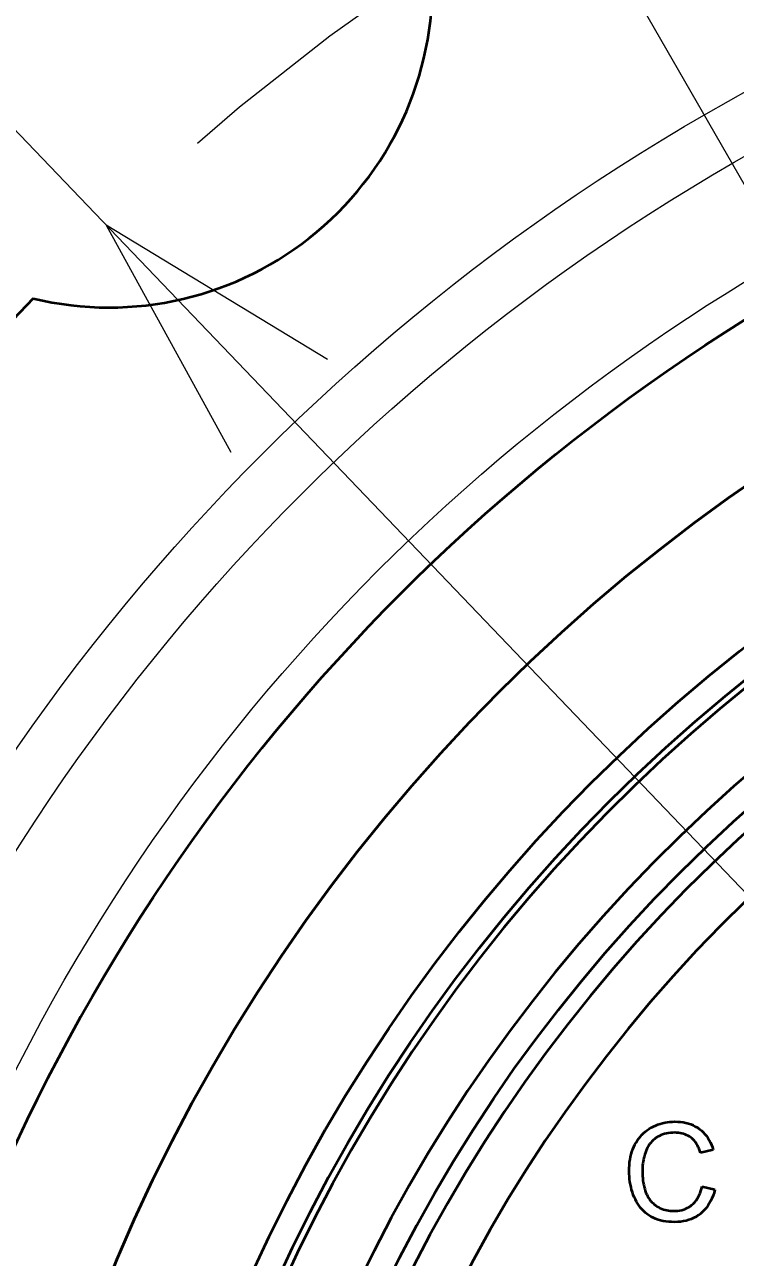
# Model space of a CAD drawing. Extents: x 23 to 472, y 3 to 294.
# Drawn here: x 371.7 to 377.19, y 217.37 to 226.89 of the extents above; entities that cross this region are included whole.
import ezdxf
from ezdxf.enums import TextEntityAlignment as Align

# ---------------------------------------------------------------- set-up
doc = ezdxf.new("R2010")
doc.units = 0
doc.linetypes.add('DASHDOT', pattern=[18.5, 12, -3, 0.5, -3])
doc.layers.get('0').update_dxf_attribs({"lineweight": 13})
doc.styles.get("Standard").update_dxf_attribs({"font": 'isocp.shx'})
doc.dimstyles.get("Standard").update_dxf_attribs({"dimtxt": 2.5, "dimasz": 2.5, "dimexe": 1.25, "dimexo": 0.625, "dimtad": 1, "dimcen": 2.5, "dimadec": 0, "dimazin": 0, "dimtfac": 1, "dimtmove": 0, "dimatfit": 0, "dimfxl": 0, "dimarcsym": 0})

# ---------------------------------------------------------------- blocks, each defined once
blk = doc.blocks.new('*D')
at = {"color": 7, "lineweight": 13}
for p, q in [((369.2633, 239.5531), (395.349, 194.2124)), ((363.2339, 234.8367), (397.923, 198.6215))]:
    blk.add_line(p, q, dxfattribs=at)
at = {"color": 34, "lineweight": 13, "ltscale": 0.415699}
blk.add_line((121.0279, 197.0113), (121.0279, 180.3834), dxfattribs=at)
at = {"color": 34, "lineweight": 13, "ltscale": 0.421525}
blk.add_line((278.4006, 197.0113), (278.4006, 180.1503), dxfattribs=at)
at = {"color": 34, "lineweight": 13}
for p, q in [((45.7156, 194.0736), (45.7156, 169.4602)), ((353.9414, 194.0736), (353.9414, 169.4602)), ((45.7156, 182.3834), (121.0279, 182.3834)), ((278.4006, 182.1503), (353.9414, 182.1503)), ((45.7156, 171.4602), (353.9414, 171.4602))]:
    blk.add_line(p, q, dxfattribs=at)
at = {"color": 34, "lineweight": 13, "ltscale": 0.342256}
blk.add_line((45.7156, 194.0736), (45.7156, 180.3834), dxfattribs=at)
at = {"color": 34, "lineweight": 13, "ltscale": 0.348082}
blk.add_line((353.9414, 194.0736), (353.9414, 180.1503), dxfattribs=at)
at = {"color": 7, "lineweight": 13}
for points in [[(376.3151, 228.3342), (374.903, 229.7505), (375.4177, 227.8179)], [(374.0392, 224.3044), (372.3291, 225.3414), (373.2916, 223.5883)], [(396.2128, 199.6586), (397.923, 198.6215), (396.9605, 200.3747)], [(393.937, 195.6288), (395.349, 194.2124), (394.8343, 196.145)]]:
    blk.add_lwpolyline(points, dxfattribs=at)
at = {"color": 34, "lineweight": 13}
for points in [[(47.6474, 182.901), (45.7156, 182.3834), (47.6474, 181.8658)], [(119.0961, 181.8658), (121.0279, 182.3834), (119.0961, 182.901)], [(280.3324, 182.668), (278.4006, 182.1503), (280.3324, 181.6327)], [(352.0096, 181.6327), (353.9414, 182.1503), (352.0096, 182.668)], [(47.6474, 171.9778), (45.7156, 171.4602), (47.6474, 170.9425)], [(352.0096, 170.9425), (353.9414, 171.4602), (352.0096, 171.9778)]]:
    blk.add_lwpolyline(points, dxfattribs=at)
at = {"color": 7, "lineweight": 13}
for s, rotation, p, p2 in [('%%c', 299.91295, (370.1301, 240.0518), (371.3768, 237.8848)), ('82', 299.91295, (371.8755, 237.0181), (374.0621, 233.2175)), ('%%c', 313.76692, (363.9561, 235.5285), (365.6854, 233.7231)), ('74', 313.76692, (366.3771, 233.0009), (369.4101, 229.8344))]:
    blk.add_text(s, height=2.5, rotation=rotation, dxfattribs=at).set_placement(p, p2, align=Align.FIT)
at = {"color": 34, "lineweight": 13}
for s, height, p, p2 in [('/[6.3]', 3.5, (93.5334, 183.3834), (107.9059, 183.3834)), ('/[6.3]', 3.5, (326.3327, 183.1503), (340.7051, 183.1503)), ('155', 3.5, (74.21, 183.3834), (83.768, 183.3834)), ('155', 3.5, (307.0093, 183.1503), (316.5672, 183.1503)), ('%%p50', 2.45, (85.868, 183.9084), (92.5334, 183.9084)), ('%%p50', 2.45, (318.6672, 183.6753), (325.3327, 183.6753)), ('"L"', 3.5, (194.4405, 172.4602), (202.0312, 172.4602)), ('%%p50', 2.45, (204.1312, 172.9852), (210.7966, 172.9852))]:
    blk.add_text(s, height=height, dxfattribs=at).set_placement(p, p2, align=Align.FIT)
blk = doc.blocks.new('BLOCK4539')
at = {"color": 7, "lineweight": 35, "ltscale": 0.00092629}
blk.add_line((-17.231, 12.742), (-17.2, 12.762), dxfattribs=at)
at = {"color": 7, "lineweight": 35, "ltscale": 0.000935946}
blk.add_line((-17.2, 12.762), (-17.168, 12.781), dxfattribs=at)
at = {"color": 7, "lineweight": 35, "ltscale": 0.000938892}
blk.add_line((-17.168, 12.781), (-17.134, 12.798), dxfattribs=at)
at = {"color": 7, "lineweight": 35, "ltscale": 0.000934042}
blk.add_line((-17.134, 12.798), (-17.1, 12.814), dxfattribs=at)
at = {"color": 7, "lineweight": 35, "ltscale": 0.000932038}
blk.add_line((-17.1, 12.814), (-17.066, 12.827), dxfattribs=at)
at = {"color": 7, "lineweight": 35, "ltscale": 0.000931876}
blk.add_line((-17.066, 12.827), (-17.03, 12.839), dxfattribs=at)
at = {"color": 7, "lineweight": 35, "ltscale": 0.000934825}
blk.add_line((-17.03, 12.839), (-16.994, 12.849), dxfattribs=at)
at = {"color": 7, "lineweight": 35, "ltscale": 0.000940158}
blk.add_line((-16.994, 12.849), (-16.957, 12.857), dxfattribs=at)
at = {"color": 7, "lineweight": 35, "ltscale": 0.000947521}
blk.add_line((-16.957, 12.857), (-16.92, 12.864), dxfattribs=at)
at = {"color": 7, "lineweight": 35, "ltscale": 0.000957725}
blk.add_line((-16.92, 12.864), (-16.882, 12.868), dxfattribs=at)
at = {"color": 7, "lineweight": 35, "ltscale": 0.000969805}
blk.add_line((-16.882, 12.868), (-16.843, 12.871), dxfattribs=at)
at = {"color": 7, "lineweight": 35, "ltscale": 0.000984432}
blk.add_line((-16.843, 12.871), (-16.804, 12.872), dxfattribs=at)
at = {"color": 7, "lineweight": 35, "ltscale": 0.001108}
blk.add_line((-16.804, 12.872), (-16.76, 12.871), dxfattribs=at)
at = {"color": 7, "lineweight": 35, "ltscale": 0.001075}
blk.add_line((-16.76, 12.871), (-16.717, 12.867), dxfattribs=at)
at = {"color": 7, "lineweight": 35, "ltscale": 0.001046}
blk.add_line((-16.717, 12.867), (-16.675, 12.862), dxfattribs=at)
at = {"color": 7, "lineweight": 35, "ltscale": 0.00102}
for p, q in [((-16.675, 12.862), (-16.635, 12.853)), ((-17.48, 12.367), (-17.468, 12.406))]:
    blk.add_line(p, q, dxfattribs=at)
at = {"color": 7, "lineweight": 35, "ltscale": 0.000998258}
blk.add_line((-16.635, 12.853), (-16.597, 12.843), dxfattribs=at)
at = {"color": 7, "lineweight": 35, "ltscale": 0.000980478}
blk.add_line((-16.597, 12.843), (-16.56, 12.831), dxfattribs=at)
at = {"color": 7, "lineweight": 35, "ltscale": 0.000967677}
blk.add_line((-16.56, 12.831), (-16.524, 12.816), dxfattribs=at)
at = {"color": 7, "lineweight": 35, "ltscale": 0.000958446}
blk.add_line((-16.524, 12.816), (-16.49, 12.798), dxfattribs=at)
at = {"color": 7, "lineweight": 35, "ltscale": 0.000954551}
blk.add_line((-16.49, 12.798), (-16.457, 12.779), dxfattribs=at)
at = {"color": 7, "lineweight": 35, "ltscale": 0.00095564}
blk.add_line((-16.457, 12.779), (-16.425, 12.757), dxfattribs=at)
at = {"color": 7, "lineweight": 35, "ltscale": 0.000953932}
blk.add_line((-17.404, 12.55), (-17.384, 12.583), dxfattribs=at)
at = {"color": 7, "lineweight": 35, "ltscale": 0.000939322}
blk.add_line((-17.384, 12.583), (-17.362, 12.613), dxfattribs=at)
at = {"color": 7, "lineweight": 35, "ltscale": 0.000929023}
blk.add_line((-17.362, 12.613), (-17.339, 12.642), dxfattribs=at)
at = {"color": 7, "lineweight": 35, "ltscale": 0.000921522}
blk.add_line((-17.339, 12.642), (-17.314, 12.67), dxfattribs=at)
at = {"color": 7, "lineweight": 35, "ltscale": 0.000917437}
blk.add_line((-17.314, 12.67), (-17.288, 12.695), dxfattribs=at)
at = {"color": 7, "lineweight": 35, "ltscale": 0.000916874}
blk.add_line((-17.288, 12.695), (-17.26, 12.719), dxfattribs=at)
at = {"color": 7, "lineweight": 35, "ltscale": 0.000919968}
blk.add_line((-17.26, 12.719), (-17.231, 12.742), dxfattribs=at)
at = {"color": 7, "lineweight": 35, "ltscale": 0.000692712}
blk.add_line((-17.141, 12.584), (-17.161, 12.564), dxfattribs=at)
at = {"color": 7, "lineweight": 35, "ltscale": 0.000698856}
blk.add_line((-17.12, 12.602), (-17.141, 12.584), dxfattribs=at)
at = {"color": 7, "lineweight": 35, "ltscale": 0.000708022}
blk.add_line((-17.097, 12.619), (-17.12, 12.602), dxfattribs=at)
at = {"color": 7, "lineweight": 35, "ltscale": 0.000713196}
blk.add_line((-17.073, 12.635), (-17.097, 12.619), dxfattribs=at)
at = {"color": 7, "lineweight": 35, "ltscale": 0.000715897}
blk.add_line((-17.048, 12.649), (-17.073, 12.635), dxfattribs=at)
at = {"color": 7, "lineweight": 35, "ltscale": 0.000721925}
blk.add_line((-17.022, 12.661), (-17.048, 12.649), dxfattribs=at)
at = {"color": 7, "lineweight": 35, "ltscale": 0.000731556}
blk.add_line((-16.995, 12.672), (-17.022, 12.661), dxfattribs=at)
at = {"color": 7, "lineweight": 35, "ltscale": 0.000744079}
blk.add_line((-16.967, 12.681), (-16.995, 12.672), dxfattribs=at)
at = {"color": 7, "lineweight": 35, "ltscale": 0.000760243}
blk.add_line((-16.937, 12.689), (-16.967, 12.681), dxfattribs=at)
at = {"color": 7, "lineweight": 35, "ltscale": 0.000778832}
blk.add_line((-16.907, 12.695), (-16.937, 12.689), dxfattribs=at)
at = {"color": 7, "lineweight": 35, "ltscale": 0.000800229}
blk.add_line((-16.875, 12.699), (-16.907, 12.695), dxfattribs=at)
at = {"color": 7, "lineweight": 35, "ltscale": 0.0008244}
blk.add_line((-16.842, 12.701), (-16.875, 12.699), dxfattribs=at)
at = {"color": 7, "lineweight": 35, "ltscale": 0.000850549}
blk.add_line((-16.808, 12.702), (-16.842, 12.701), dxfattribs=at)
at = {"color": 7, "lineweight": 35, "ltscale": 0.000739536}
blk.add_line((-16.779, 12.701), (-16.808, 12.702), dxfattribs=at)
at = {"color": 7, "lineweight": 35, "ltscale": 0.000715924}
blk.add_line((-16.75, 12.699), (-16.779, 12.701), dxfattribs=at)
at = {"color": 7, "lineweight": 35, "ltscale": 0.000694441}
blk.add_line((-16.722, 12.695), (-16.75, 12.699), dxfattribs=at)
at = {"color": 7, "lineweight": 35, "ltscale": 0.000675397}
blk.add_line((-16.696, 12.69), (-16.722, 12.695), dxfattribs=at)
at = {"color": 7, "lineweight": 35, "ltscale": 0.000658525}
blk.add_line((-16.67, 12.683), (-16.696, 12.69), dxfattribs=at)
at = {"color": 7, "lineweight": 35, "ltscale": 0.000645019}
blk.add_line((-16.646, 12.675), (-16.67, 12.683), dxfattribs=at)
at = {"color": 7, "lineweight": 35, "ltscale": 0.000633826}
blk.add_line((-16.623, 12.665), (-16.646, 12.675), dxfattribs=at)
at = {"color": 7, "lineweight": 35, "ltscale": 0.000626602}
blk.add_line((-16.6, 12.654), (-16.623, 12.665), dxfattribs=at)
at = {"color": 7, "lineweight": 35, "ltscale": 0.000621594}
blk.add_line((-16.579, 12.641), (-16.6, 12.654), dxfattribs=at)
at = {"color": 7, "lineweight": 35, "ltscale": 0.000620631}
blk.add_line((-16.558, 12.627), (-16.579, 12.641), dxfattribs=at)
at = {"color": 7, "lineweight": 35, "ltscale": 0.000625472}
blk.add_line((-16.539, 12.611), (-16.558, 12.627), dxfattribs=at)
at = {"color": 7, "lineweight": 35, "ltscale": 0.000637288}
blk.add_line((-16.521, 12.594), (-16.539, 12.611), dxfattribs=at)
at = {"color": 7, "lineweight": 35, "ltscale": 0.000653092}
blk.add_line((-16.503, 12.574), (-16.521, 12.594), dxfattribs=at)
at = {"color": 7, "lineweight": 35, "ltscale": 0.000671743}
blk.add_line((-16.487, 12.553), (-16.503, 12.574), dxfattribs=at)
at = {"color": 7, "lineweight": 35, "ltscale": 0.000953636}
blk.add_line((-16.425, 12.757), (-16.396, 12.733), dxfattribs=at)
at = {"color": 7, "lineweight": 35, "ltscale": 0.000948379}
blk.add_line((-16.396, 12.733), (-16.368, 12.708), dxfattribs=at)
at = {"color": 7, "lineweight": 35, "ltscale": 0.00094826}
blk.add_line((-16.368, 12.708), (-16.342, 12.68), dxfattribs=at)
at = {"color": 7, "lineweight": 35, "ltscale": 0.000952152}
blk.add_line((-16.342, 12.68), (-16.318, 12.651), dxfattribs=at)
at = {"color": 7, "lineweight": 35, "ltscale": 0.00096136}
blk.add_line((-16.318, 12.651), (-16.295, 12.619), dxfattribs=at)
at = {"color": 7, "lineweight": 35, "ltscale": 0.000973854}
blk.add_line((-16.295, 12.619), (-16.275, 12.586), dxfattribs=at)
at = {"color": 7, "lineweight": 35, "ltscale": 0.000991315}
blk.add_line((-16.275, 12.586), (-16.256, 12.551), dxfattribs=at)
at = {"color": 7, "lineweight": 35, "ltscale": 0.001005}
blk.add_line((-17.468, 12.406), (-17.455, 12.444), dxfattribs=at)
at = {"color": 7, "lineweight": 35, "ltscale": 0.000993134}
blk.add_line((-17.455, 12.444), (-17.44, 12.481), dxfattribs=at)
at = {"color": 7, "lineweight": 35, "ltscale": 0.000983635}
blk.add_line((-17.44, 12.481), (-17.423, 12.516), dxfattribs=at)
at = {"color": 7, "lineweight": 35, "ltscale": 0.000970873}
blk.add_line((-17.423, 12.516), (-17.404, 12.55), dxfattribs=at)
at = {"color": 7, "lineweight": 35, "ltscale": 0.000735211}
blk.add_line((-17.26, 12.397), (-17.269, 12.369), dxfattribs=at)
at = {"color": 7, "lineweight": 35, "ltscale": 0.000729233}
blk.add_line((-17.25, 12.424), (-17.26, 12.397), dxfattribs=at)
at = {"color": 7, "lineweight": 35, "ltscale": 0.000715732}
blk.add_line((-17.239, 12.45), (-17.25, 12.424), dxfattribs=at)
at = {"color": 7, "lineweight": 35, "ltscale": 0.000705294}
blk.add_line((-17.226, 12.475), (-17.239, 12.45), dxfattribs=at)
at = {"color": 7, "lineweight": 35, "ltscale": 0.000696681}
blk.add_line((-17.212, 12.499), (-17.226, 12.475), dxfattribs=at)
at = {"color": 7, "lineweight": 35, "ltscale": 0.000691794}
blk.add_line((-17.196, 12.522), (-17.212, 12.499), dxfattribs=at)
at = {"color": 7, "lineweight": 35, "ltscale": 0.000688768}
blk.add_line((-17.179, 12.544), (-17.196, 12.522), dxfattribs=at)
at = {"color": 7, "lineweight": 35, "ltscale": 0.000689718}
blk.add_line((-17.161, 12.564), (-17.179, 12.544), dxfattribs=at)
at = {"color": 7, "lineweight": 35, "ltscale": 0.000694201}
blk.add_line((-16.471, 12.53), (-16.487, 12.553), dxfattribs=at)
at = {"color": 7, "lineweight": 35, "ltscale": 0.000718724}
blk.add_line((-16.456, 12.506), (-16.471, 12.53), dxfattribs=at)
at = {"color": 7, "lineweight": 35, "ltscale": 0.00074662}
blk.add_line((-16.443, 12.479), (-16.456, 12.506), dxfattribs=at)
at = {"color": 7, "lineweight": 35, "ltscale": 0.000776118}
blk.add_line((-16.43, 12.451), (-16.443, 12.479), dxfattribs=at)
at = {"color": 7, "lineweight": 35, "ltscale": 0.000808051}
blk.add_line((-16.418, 12.421), (-16.43, 12.451), dxfattribs=at)
at = {"color": 7, "lineweight": 35, "ltscale": 0.000841574}
blk.add_line((-16.407, 12.389), (-16.418, 12.421), dxfattribs=at)
at = {"color": 7, "lineweight": 35, "ltscale": 0.00502}
blk.add_line((-16.212, 12.435), (-16.407, 12.389), dxfattribs=at)
at = {"color": 7, "lineweight": 35, "ltscale": 0.001013}
blk.add_line((-16.256, 12.551), (-16.239, 12.514), dxfattribs=at)
at = {"color": 7, "lineweight": 35, "ltscale": 0.001038}
blk.add_line((-16.239, 12.514), (-16.225, 12.476), dxfattribs=at)
at = {"color": 7, "lineweight": 35, "ltscale": 0.001066}
blk.add_line((-16.225, 12.476), (-16.212, 12.435), dxfattribs=at)
at = {"color": 7, "lineweight": 35, "ltscale": 0.001128}
blk.add_line((-17.511, 12.154), (-17.508, 12.199), dxfattribs=at)
at = {"color": 7, "lineweight": 35, "ltscale": 0.001102}
blk.add_line((-17.508, 12.199), (-17.504, 12.243), dxfattribs=at)
at = {"color": 7, "lineweight": 35, "ltscale": 0.001078}
blk.add_line((-17.504, 12.243), (-17.498, 12.285), dxfattribs=at)
at = {"color": 7, "lineweight": 35, "ltscale": 0.001056}
blk.add_line((-17.498, 12.285), (-17.49, 12.327), dxfattribs=at)
at = {"color": 7, "lineweight": 35, "ltscale": 0.001036}
for p, q in [((-17.49, 12.327), (-17.48, 12.367)), ((-17.499, 11.94), (-17.505, 11.981)), ((-16.35, 11.505), (-16.379, 11.476))]:
    blk.add_line(p, q, dxfattribs=at)
at = {"color": 7, "lineweight": 35, "ltscale": 0.000733288}
blk.add_line((-17.303, 12.197), (-17.306, 12.168), dxfattribs=at)
at = {"color": 7, "lineweight": 35, "ltscale": 0.000731312}
blk.add_line((-17.3, 12.226), (-17.303, 12.197), dxfattribs=at)
at = {"color": 7, "lineweight": 35, "ltscale": 0.000729871}
blk.add_line((-17.296, 12.255), (-17.3, 12.226), dxfattribs=at)
at = {"color": 7, "lineweight": 35, "ltscale": 0.00072948}
blk.add_line((-17.29, 12.283), (-17.296, 12.255), dxfattribs=at)
at = {"color": 7, "lineweight": 35, "ltscale": 0.000729935}
blk.add_line((-17.284, 12.312), (-17.29, 12.283), dxfattribs=at)
at = {"color": 7, "lineweight": 35, "ltscale": 0.000730815}
blk.add_line((-17.277, 12.34), (-17.284, 12.312), dxfattribs=at)
at = {"color": 7, "lineweight": 35, "ltscale": 0.000732738}
blk.add_line((-17.269, 12.369), (-17.277, 12.34), dxfattribs=at)
at = {"color": 7, "lineweight": 35, "ltscale": 0.001157}
blk.add_line((-17.512, 12.108), (-17.511, 12.154), dxfattribs=at)
at = {"color": 7, "lineweight": 35, "ltscale": 0.001068}
for p, q in [((-17.511, 12.065), (-17.512, 12.108)), ((-16.944, 11.33), (-16.987, 11.336))]:
    blk.add_line(p, q, dxfattribs=at)
at = {"color": 7, "lineweight": 35, "ltscale": 0.001055}
blk.add_line((-17.509, 12.023), (-17.511, 12.065), dxfattribs=at)
at = {"color": 7, "lineweight": 35, "ltscale": 0.001044}
for p, q in [((-17.505, 11.981), (-17.509, 12.023)), ((-16.322, 11.537), (-16.35, 11.505))]:
    blk.add_line(p, q, dxfattribs=at)
at = {"color": 7, "lineweight": 35, "ltscale": 0.000735938}
blk.add_line((-17.306, 12.168), (-17.307, 12.138), dxfattribs=at)
at = {"color": 7, "lineweight": 35, "ltscale": 0.000739745}
blk.add_line((-17.307, 12.138), (-17.307, 12.109), dxfattribs=at)
at = {"color": 7, "lineweight": 35, "ltscale": 0.000944625}
blk.add_line((-17.307, 12.109), (-17.307, 12.071), dxfattribs=at)
at = {"color": 7, "lineweight": 35, "ltscale": 0.000921457}
blk.add_line((-17.307, 12.071), (-17.305, 12.034), dxfattribs=at)
at = {"color": 7, "lineweight": 35, "ltscale": 0.000898391}
blk.add_line((-17.305, 12.034), (-17.302, 11.998), dxfattribs=at)
at = {"color": 7, "lineweight": 35, "ltscale": 0.001028}
blk.add_line((-17.492, 11.9), (-17.499, 11.94), dxfattribs=at)
at = {"color": 7, "lineweight": 35, "ltscale": 0.001022}
for p, q in [((-17.483, 11.86), (-17.492, 11.9)), ((-16.478, 11.403), (-16.514, 11.384)), ((-16.444, 11.425), (-16.478, 11.403))]:
    blk.add_line(p, q, dxfattribs=at)
at = {"color": 7, "lineweight": 35, "ltscale": 0.001018}
blk.add_line((-17.473, 11.82), (-17.483, 11.86), dxfattribs=at)
at = {"color": 7, "lineweight": 35, "ltscale": 0.001015}
for p, q in [((-17.461, 11.781), (-17.473, 11.82)), ((-17.448, 11.743), (-17.461, 11.781))]:
    blk.add_line(p, q, dxfattribs=at)
at = {"color": 7, "lineweight": 35, "ltscale": 0.000877128}
blk.add_line((-17.302, 11.998), (-17.298, 11.963), dxfattribs=at)
at = {"color": 7, "lineweight": 35, "ltscale": 0.000856865}
blk.add_line((-17.298, 11.963), (-17.293, 11.929), dxfattribs=at)
at = {"color": 7, "lineweight": 35, "ltscale": 0.000836993}
blk.add_line((-17.293, 11.929), (-17.287, 11.896), dxfattribs=at)
at = {"color": 7, "lineweight": 35, "ltscale": 0.000819094}
blk.add_line((-17.287, 11.896), (-17.28, 11.864), dxfattribs=at)
at = {"color": 7, "lineweight": 35, "ltscale": 0.000802096}
blk.add_line((-17.28, 11.864), (-17.272, 11.833), dxfattribs=at)
at = {"color": 7, "lineweight": 35, "ltscale": 0.000786501}
blk.add_line((-17.272, 11.833), (-17.262, 11.803), dxfattribs=at)
at = {"color": 7, "lineweight": 35, "ltscale": 0.000914526}
blk.add_line((-16.404, 11.8), (-16.393, 11.835), dxfattribs=at)
at = {"color": 7, "lineweight": 35, "ltscale": 0.000949738}
blk.add_line((-16.393, 11.835), (-16.384, 11.872), dxfattribs=at)
at = {"color": 7, "lineweight": 35, "ltscale": 0.005118}
blk.add_line((-16.384, 11.872), (-16.186, 11.822), dxfattribs=at)
at = {"color": 7, "lineweight": 35, "ltscale": 0.00124}
blk.add_line((-16.186, 11.822), (-16.199, 11.774), dxfattribs=at)
at = {"color": 7, "lineweight": 35, "ltscale": 0.001016}
blk.add_line((-17.433, 11.705), (-17.448, 11.743), dxfattribs=at)
at = {"color": 7, "lineweight": 35, "ltscale": 0.001004}
blk.add_line((-17.416, 11.669), (-17.433, 11.705), dxfattribs=at)
at = {"color": 7, "lineweight": 35, "ltscale": 0.000979682}
blk.add_line((-17.398, 11.634), (-17.416, 11.669), dxfattribs=at)
at = {"color": 7, "lineweight": 35, "ltscale": 0.000958522}
blk.add_line((-17.379, 11.601), (-17.398, 11.634), dxfattribs=at)
at = {"color": 7, "lineweight": 35, "ltscale": 0.000772688}
blk.add_line((-17.262, 11.803), (-17.252, 11.774), dxfattribs=at)
at = {"color": 7, "lineweight": 35, "ltscale": 0.000755558}
blk.add_line((-17.252, 11.774), (-17.24, 11.747), dxfattribs=at)
at = {"color": 7, "lineweight": 35, "ltscale": 0.000735476}
blk.add_line((-17.24, 11.747), (-17.227, 11.72), dxfattribs=at)
at = {"color": 7, "lineweight": 35, "ltscale": 0.000717774}
blk.add_line((-17.227, 11.72), (-17.213, 11.695), dxfattribs=at)
at = {"color": 7, "lineweight": 35, "ltscale": 0.000703578}
blk.add_line((-17.213, 11.695), (-17.197, 11.672), dxfattribs=at)
at = {"color": 7, "lineweight": 35, "ltscale": 0.000692149}
blk.add_line((-17.197, 11.672), (-17.18, 11.65), dxfattribs=at)
at = {"color": 7, "lineweight": 35, "ltscale": 0.00068323}
blk.add_line((-17.18, 11.65), (-17.162, 11.629), dxfattribs=at)
at = {"color": 7, "lineweight": 35, "ltscale": 0.000678664}
blk.add_line((-17.162, 11.629), (-17.143, 11.61), dxfattribs=at)
at = {"color": 7, "lineweight": 35, "ltscale": 0.000759049}
blk.add_line((-16.519, 11.607), (-16.498, 11.629), dxfattribs=at)
at = {"color": 7, "lineweight": 35, "ltscale": 0.000769083}
blk.add_line((-16.498, 11.629), (-16.478, 11.653), dxfattribs=at)
at = {"color": 7, "lineweight": 35, "ltscale": 0.00078391}
blk.add_line((-16.478, 11.653), (-16.46, 11.679), dxfattribs=at)
at = {"color": 7, "lineweight": 35, "ltscale": 0.000803059}
blk.add_line((-16.46, 11.679), (-16.444, 11.706), dxfattribs=at)
at = {"color": 7, "lineweight": 35, "ltscale": 0.000825867}
blk.add_line((-16.444, 11.706), (-16.429, 11.736), dxfattribs=at)
at = {"color": 7, "lineweight": 35, "ltscale": 0.000852287}
blk.add_line((-16.429, 11.736), (-16.416, 11.767), dxfattribs=at)
at = {"color": 7, "lineweight": 35, "ltscale": 0.000882047}
blk.add_line((-16.416, 11.767), (-16.404, 11.8), dxfattribs=at)
at = {"color": 7, "lineweight": 35, "ltscale": 0.001101}
blk.add_line((-16.252, 11.645), (-16.273, 11.607), dxfattribs=at)
at = {"color": 7, "lineweight": 35, "ltscale": 0.00113}
blk.add_line((-16.232, 11.686), (-16.252, 11.645), dxfattribs=at)
at = {"color": 7, "lineweight": 35, "ltscale": 0.001163}
blk.add_line((-16.215, 11.729), (-16.232, 11.686), dxfattribs=at)
at = {"color": 7, "lineweight": 35, "ltscale": 0.0012}
blk.add_line((-16.199, 11.774), (-16.215, 11.729), dxfattribs=at)
at = {"color": 7, "lineweight": 35, "ltscale": 0.000940567}
blk.add_line((-17.358, 11.57), (-17.379, 11.601), dxfattribs=at)
at = {"color": 7, "lineweight": 35, "ltscale": 0.000925917}
blk.add_line((-17.335, 11.54), (-17.358, 11.57), dxfattribs=at)
at = {"color": 7, "lineweight": 35, "ltscale": 0.000913995}
blk.add_line((-17.311, 11.513), (-17.335, 11.54), dxfattribs=at)
at = {"color": 7, "lineweight": 35, "ltscale": 0.000905857}
blk.add_line((-17.286, 11.487), (-17.311, 11.513), dxfattribs=at)
at = {"color": 7, "lineweight": 35, "ltscale": 0.000901283}
blk.add_line((-17.259, 11.462), (-17.286, 11.487), dxfattribs=at)
at = {"color": 7, "lineweight": 35, "ltscale": 0.000900621}
blk.add_line((-17.231, 11.44), (-17.259, 11.462), dxfattribs=at)
at = {"color": 7, "lineweight": 35, "ltscale": 0.000903503}
blk.add_line((-17.201, 11.419), (-17.231, 11.44), dxfattribs=at)
at = {"color": 7, "lineweight": 35, "ltscale": 0.000676058}
blk.add_line((-17.143, 11.61), (-17.123, 11.592), dxfattribs=at)
at = {"color": 7, "lineweight": 35, "ltscale": 0.000678095}
blk.add_line((-17.123, 11.592), (-17.101, 11.576), dxfattribs=at)
at = {"color": 7, "lineweight": 35, "ltscale": 0.000682162}
blk.add_line((-17.101, 11.576), (-17.078, 11.561), dxfattribs=at)
at = {"color": 7, "lineweight": 35, "ltscale": 0.000681395}
blk.add_line((-17.078, 11.561), (-17.054, 11.548), dxfattribs=at)
at = {"color": 7, "lineweight": 35, "ltscale": 0.000673695}
blk.add_line((-17.054, 11.548), (-17.03, 11.536), dxfattribs=at)
at = {"color": 7, "lineweight": 35, "ltscale": 0.000667397}
blk.add_line((-17.03, 11.536), (-17.006, 11.525), dxfattribs=at)
at = {"color": 7, "lineweight": 35, "ltscale": 0.000663075}
blk.add_line((-17.006, 11.525), (-16.981, 11.516), dxfattribs=at)
at = {"color": 7, "lineweight": 35, "ltscale": 0.000661245}
blk.add_line((-16.981, 11.516), (-16.956, 11.508), dxfattribs=at)
at = {"color": 7, "lineweight": 35, "ltscale": 0.000661414}
blk.add_line((-16.956, 11.508), (-16.93, 11.502), dxfattribs=at)
at = {"color": 7, "lineweight": 35, "ltscale": 0.00066317}
blk.add_line((-16.93, 11.502), (-16.904, 11.497), dxfattribs=at)
at = {"color": 7, "lineweight": 35, "ltscale": 0.000666948}
blk.add_line((-16.904, 11.497), (-16.877, 11.493), dxfattribs=at)
at = {"color": 7, "lineweight": 35, "ltscale": 0.000673092}
blk.add_line((-16.877, 11.493), (-16.851, 11.491), dxfattribs=at)
at = {"color": 7, "lineweight": 35, "ltscale": 0.000680776}
blk.add_line((-16.851, 11.491), (-16.823, 11.491), dxfattribs=at)
at = {"color": 7, "lineweight": 35, "ltscale": 0.000821652}
blk.add_line((-16.823, 11.491), (-16.791, 11.491), dxfattribs=at)
at = {"color": 7, "lineweight": 35, "ltscale": 0.000798634}
blk.add_line((-16.791, 11.491), (-16.759, 11.494), dxfattribs=at)
at = {"color": 7, "lineweight": 35, "ltscale": 0.000779494}
blk.add_line((-16.759, 11.494), (-16.728, 11.499), dxfattribs=at)
at = {"color": 7, "lineweight": 35, "ltscale": 0.000763025}
blk.add_line((-16.728, 11.499), (-16.698, 11.506), dxfattribs=at)
at = {"color": 7, "lineweight": 35, "ltscale": 0.000750628}
blk.add_line((-16.698, 11.506), (-16.669, 11.515), dxfattribs=at)
at = {"color": 7, "lineweight": 35, "ltscale": 0.000741848}
blk.add_line((-16.669, 11.515), (-16.642, 11.525), dxfattribs=at)
at = {"color": 7, "lineweight": 35, "ltscale": 0.000737405}
blk.add_line((-16.642, 11.525), (-16.615, 11.538), dxfattribs=at)
at = {"color": 7, "lineweight": 35, "ltscale": 0.000736475}
blk.add_line((-16.615, 11.538), (-16.589, 11.552), dxfattribs=at)
at = {"color": 7, "lineweight": 35, "ltscale": 0.000739785}
blk.add_line((-16.589, 11.552), (-16.565, 11.568), dxfattribs=at)
at = {"color": 7, "lineweight": 35, "ltscale": 0.000746737}
blk.add_line((-16.565, 11.568), (-16.541, 11.587), dxfattribs=at)
at = {"color": 7, "lineweight": 35, "ltscale": 0.000753047}
blk.add_line((-16.541, 11.587), (-16.519, 11.607), dxfattribs=at)
at = {"color": 7, "lineweight": 35, "ltscale": 0.001029}
blk.add_line((-16.411, 11.449), (-16.444, 11.425), dxfattribs=at)
at = {"color": 7, "lineweight": 35, "ltscale": 0.001034}
blk.add_line((-16.379, 11.476), (-16.411, 11.449), dxfattribs=at)
at = {"color": 7, "lineweight": 35, "ltscale": 0.001058}
blk.add_line((-16.297, 11.57), (-16.322, 11.537), dxfattribs=at)
at = {"color": 7, "lineweight": 35, "ltscale": 0.001077}
blk.add_line((-16.273, 11.607), (-16.297, 11.57), dxfattribs=at)
at = {"color": 7, "lineweight": 35, "ltscale": 0.000912111}
blk.add_line((-17.17, 11.401), (-17.201, 11.419), dxfattribs=at)
at = {"color": 7, "lineweight": 35, "ltscale": 0.000928061}
blk.add_line((-17.137, 11.384), (-17.17, 11.401), dxfattribs=at)
at = {"color": 7, "lineweight": 35, "ltscale": 0.000948143}
blk.add_line((-17.102, 11.369), (-17.137, 11.384), dxfattribs=at)
at = {"color": 7, "lineweight": 35, "ltscale": 0.000972636}
blk.add_line((-17.065, 11.356), (-17.102, 11.369), dxfattribs=at)
at = {"color": 7, "lineweight": 35, "ltscale": 0.001001}
blk.add_line((-17.027, 11.345), (-17.065, 11.356), dxfattribs=at)
at = {"color": 7, "lineweight": 35, "ltscale": 0.001033}
blk.add_line((-16.987, 11.336), (-17.027, 11.345), dxfattribs=at)
at = {"color": 7, "lineweight": 35, "ltscale": 0.001106}
blk.add_line((-16.9, 11.325), (-16.944, 11.33), dxfattribs=at)
at = {"color": 7, "lineweight": 35, "ltscale": 0.001147}
blk.add_line((-16.855, 11.322), (-16.9, 11.325), dxfattribs=at)
at = {"color": 7, "lineweight": 35, "ltscale": 0.00119}
blk.add_line((-16.807, 11.321), (-16.855, 11.322), dxfattribs=at)
at = {"color": 7, "lineweight": 35, "ltscale": 0.001154}
blk.add_line((-16.761, 11.322), (-16.807, 11.321), dxfattribs=at)
at = {"color": 7, "lineweight": 35, "ltscale": 0.001121}
blk.add_line((-16.716, 11.326), (-16.761, 11.322), dxfattribs=at)
at = {"color": 7, "lineweight": 35, "ltscale": 0.001093}
blk.add_line((-16.673, 11.332), (-16.716, 11.326), dxfattribs=at)
at = {"color": 7, "lineweight": 35, "ltscale": 0.001069}
blk.add_line((-16.631, 11.341), (-16.673, 11.332), dxfattribs=at)
at = {"color": 7, "lineweight": 35, "ltscale": 0.00105}
blk.add_line((-16.591, 11.353), (-16.631, 11.341), dxfattribs=at)
at = {"color": 7, "lineweight": 35, "ltscale": 0.001035}
blk.add_line((-16.552, 11.367), (-16.591, 11.353), dxfattribs=at)
at = {"color": 7, "lineweight": 35, "ltscale": 0.001026}
blk.add_line((-16.514, 11.384), (-16.552, 11.367), dxfattribs=at)
at = {"color": 7, "lineweight": 13}
for radius in [32.789, 31.923, 30.25]:
    blk.add_circle((0, 0), radius, dxfattribs=at)
at = {"color": 7, "lineweight": 35}
for radius in [29.75, 27.6, 25.6, 25.2, 23.65]:
    blk.add_circle((0, 0), radius, dxfattribs=at)
for centre, radius, start, end in [((-25.551, 30.45), 5, 256.432, 3.568), ((0, 0), 27.6, 0, 180), ((0, 0), 37, 136.2418, 143.7582), ((0, 0), 25.1, 92.2833, 447.7167), ((0, 0), 24.05, 92.383, 447.617), ((0, 0), 23.4, 92.2042, 270), ((0, 0), 22.625, 92.2798, 447.7202)]:
    blk.add_arc(centre, radius, start, end, dxfattribs=at)

msp = doc.modelspace()

# ---------------------------------------------------------------- linework, layer by layer
at = {"color": 7, "linetype": 'DASHDOT', "lineweight": 13}
for radius in [20.5, 18.5]:
    msp.add_circle((385.126, 211.9815), radius, dxfattribs=at)

# ---------------------------------------------------------------- block references
at = {"lineweight": 0, "xscale": 0.5, "yscale": 0.5, "zscale": 0.5}
msp.add_blockref('BLOCK4539', (385.126, 211.9815), dxfattribs=at)

# ---------------------------------------------------------------- dimensions: what is measured, and where the dimension line sits
at = {"color": 0, "lineweight": 0}
for base, p1, p2, middle in [((353.9414, 182.1503), (278.4006, 198.0113), (353.9414, 195.0736), (323.8572, 182.1503)), ((121.0279, 182.3834), (45.7156, 195.0736), (121.0279, 198.0113), (91.058, 182.3834))]:
    dim = msp.add_linear_dim(base=base, p1=p1, p2=p2, angle=359.99809, text='155{}{%%p50}/[6.3]', dimstyle='Standard', override={"dimlfac": 2, "dimtol": 0, "dimlim": 0, "dimtp": 50, "dimtm": 50}, dxfattribs=at)
    dim.commit()
    dim.dimension.update_dxf_attribs({"geometry": '*D', "text_midpoint": middle, "dimtype": 160})
for p1, p2, middle in [((395.349, 194.2124), (374.903, 229.7505), (371.2293, 236.1359)), ((397.923, 198.6215), (372.3291, 225.3414), (365.9609, 231.9897))]:
    dim = msp.add_diameter_dim_2p(p1=p1, p2=p2, dimstyle='Standard', override={"dimlfac": 2}, dxfattribs=at)
    dim.commit()
    dim.dimension.update_dxf_attribs({"geometry": '*D', "text_midpoint": middle, "dimtype": 163})

doc.saveas('drawing.dxf')
